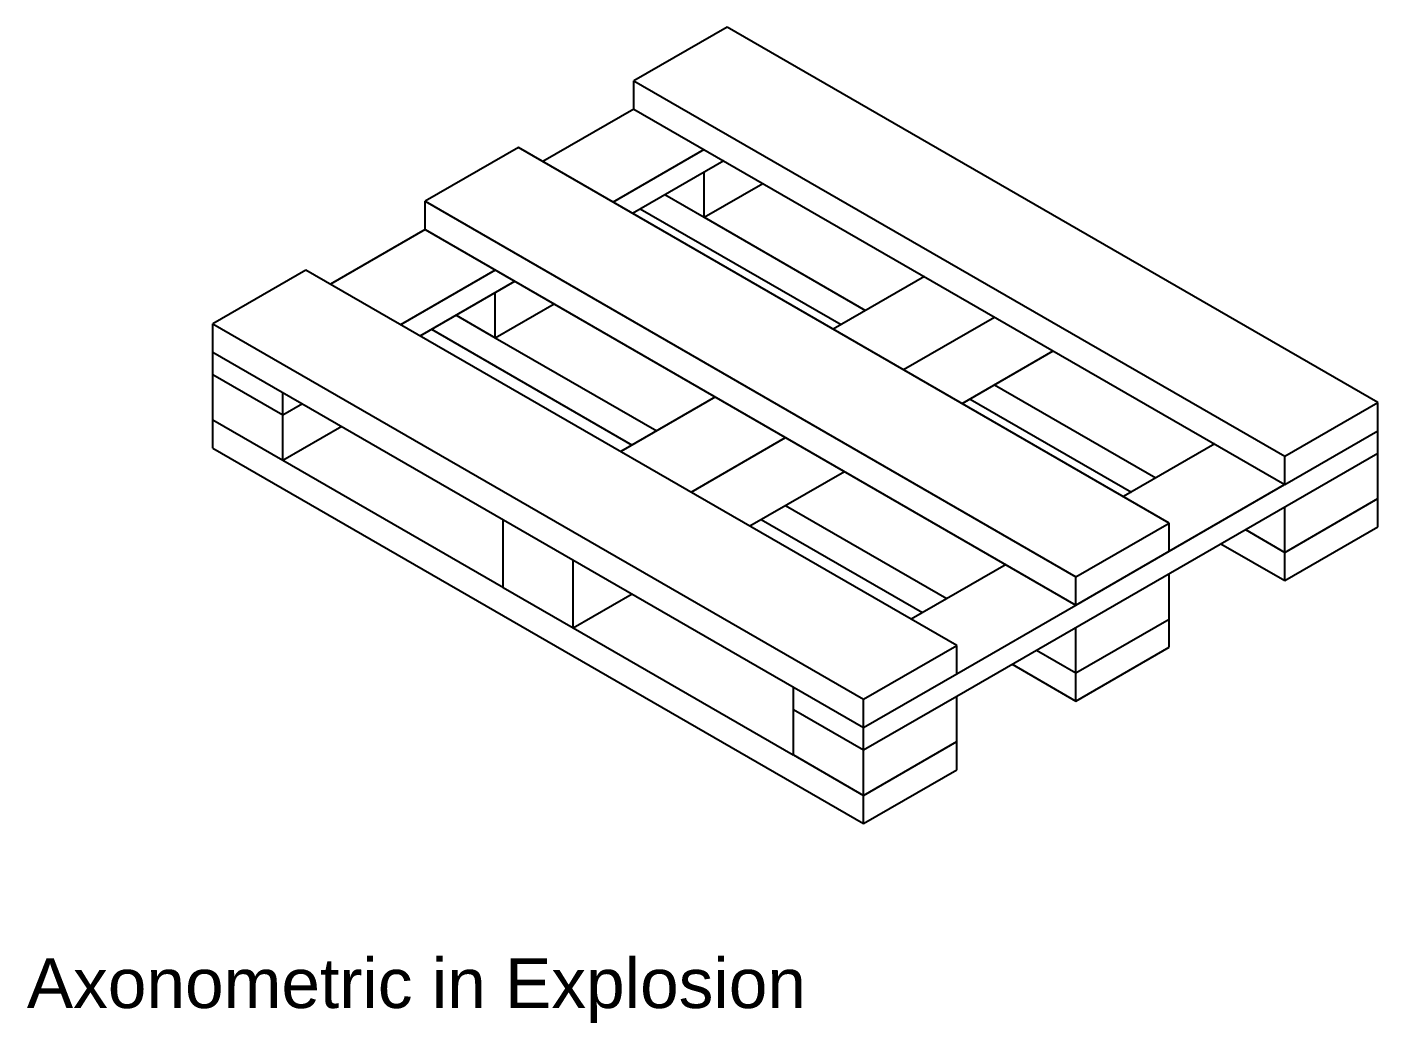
# Model space of a CAD drawing. Header units: millimetres. Extents: x 1.5 to 37.9, y -0.3 to 12.6.
# Drawn here: x 34.556 to 36.53, y 0.715 to 2.172 of the extents above; entities that cross this region are included whole.
import ezdxf

# ---------------------------------------------------------------- set-up
doc = ezdxf.new("R2010")
doc.units = ezdxf.units.MM
doc.layers.add('0.3', color=4, linetype='Continuous', lineweight=20)

msp = doc.modelspace()

# ---------------------------------------------------------------- linework, layer by layer
at = {"layer": '0.3', "lineweight": -3}
for points in [[(35.579, 2.1716), (35.4428, 2.093)], [(36.5301, 1.6226), (35.579, 2.1716)], [(35.4428, 2.093), (36.3939, 1.5439)], [(35.4428, 2.0517), (35.4428, 2.093)], [(35.4428, 2.0517), (35.3098, 1.975)], [(35.4428, 2.0517), (36.3939, 1.5026)], [(35.2739, 1.9955), (35.1377, 1.9168)], [(36.225, 1.4464), (35.2739, 1.9955)], [(35.4122, 1.9156), (35.5458, 1.9928)], [(35.4406, 1.8993), (35.5743, 1.9765)], [(35.5453, 1.8934), (35.5453, 1.9598)], [(35.5453, 1.8934), (35.6313, 1.943)], [(35.1377, 1.9168), (36.0887, 1.3677)], [(35.1377, 1.8756), (35.1377, 1.9168)], [(35.4879, 1.9265), (35.5453, 1.8934)], [(35.4521, 1.906), (35.7455, 1.7366)], [(35.1379, 1.8757), (34.9994, 1.7957)], [(35.1377, 1.8756), (36.0887, 1.3265)], [(35.5453, 1.8934), (35.7812, 1.7572)], [(34.9636, 1.8163), (34.8273, 1.7377)], [(35.9146, 1.2672), (34.9636, 1.8163)], [(35.1021, 1.7366), (35.2403, 1.8164)], [(35.1305, 1.7203), (35.2687, 1.8001)], [(35.8674, 1.8069), (35.734, 1.7299)], [(35.2402, 1.7172), (35.2402, 1.7836)], [(35.2402, 1.7172), (35.3261, 1.7668)], [(34.8273, 1.7377), (35.7784, 1.1886)], [(34.8273, 1.6964), (34.8273, 1.7377)], [(35.1829, 1.7503), (35.2402, 1.7172)], [(35.8367, 1.6709), (35.9697, 1.7476)], [(35.1469, 1.7298), (35.4403, 1.5604)], [(35.2402, 1.7172), (35.4761, 1.581)], [(35.9226, 1.6213), (36.0555, 1.6981)], [(34.8273, 1.6964), (35.7784, 1.1473)], [(34.8273, 1.6637), (34.8273, 1.6964)], [(34.8273, 1.6637), (34.9299, 1.6045)], [(34.8273, 1.5973), (34.8273, 1.6637)], [(35.9696, 1.6484), (36.2055, 1.5123)], [(34.9299, 1.6045), (34.9299, 1.6372)], [(34.9299, 1.6045), (34.9583, 1.6209)], [(35.5621, 1.6307), (35.4237, 1.5508)], [(35.9342, 1.6276), (36.1697, 1.4916)], [(36.3939, 1.5439), (36.5301, 1.6226)], [(36.5301, 1.5813), (36.5301, 1.6226)], [(34.9299, 1.5381), (34.9299, 1.6045)], [(34.8273, 1.556), (34.8273, 1.5973)], [(34.8273, 1.5973), (34.9299, 1.5381)], [(34.9299, 1.5381), (35.0161, 1.5879)], [(36.3939, 1.5026), (36.5301, 1.5813)], [(36.5301, 1.5486), (36.5301, 1.5813)], [(35.5265, 1.4917), (35.6645, 1.5714)], [(36.2917, 1.562), (36.1584, 1.4851)], [(34.8273, 1.556), (35.7784, 1.0069)], [(35.9146, 1.1932), (36.5301, 1.5486)], [(36.3939, 1.5026), (36.3939, 1.5439)], [(36.5301, 1.4822), (36.5301, 1.5486)], [(34.9299, 1.5381), (35.252, 1.3521)], [(35.6123, 1.4422), (35.7503, 1.5218)], [(36.225, 1.4051), (36.3937, 1.5026)], [(36.3939, 1.4035), (36.5301, 1.4822)], [(36.5301, 1.4409), (36.5301, 1.4822)], [(35.6645, 1.4722), (35.9003, 1.3361)], [(36.3939, 1.4035), (36.3939, 1.4699)], [(35.2516, 1.3523), (35.2516, 1.4514)], [(35.6289, 1.4515), (35.8646, 1.3155)], [(36.0887, 1.3677), (36.225, 1.4464)], [(36.225, 1.4051), (36.225, 1.4464)], [(36.3364, 1.4367), (36.3939, 1.4035)], [(36.3939, 1.3622), (36.5301, 1.4409)], [(36.0887, 1.3265), (36.225, 1.4051)], [(36.3006, 1.4161), (36.3939, 1.3622)], [(36.3939, 1.3622), (36.3939, 1.4035)], [(35.3541, 1.2931), (35.3541, 1.3922)], [(35.9866, 1.3859), (35.8481, 1.3059)], [(36.0887, 1.3265), (36.0887, 1.3677)], [(36.225, 1.306), (36.225, 1.3724)], [(35.2516, 1.3523), (35.3541, 1.2931)], [(35.3541, 1.2931), (35.4401, 1.3427)], [(35.9146, 1.226), (36.0887, 1.3265)], [(36.0887, 1.2273), (36.225, 1.306)], [(36.225, 1.2647), (36.225, 1.306)], [(35.3541, 1.2931), (35.6757, 1.1074)], [(36.0887, 1.2273), (36.0887, 1.2937)], [(35.7784, 1.1886), (35.9146, 1.2672)], [(35.9146, 1.226), (35.9146, 1.2672)], [(36.0887, 1.1861), (36.225, 1.2647)], [(36.0312, 1.2605), (36.0887, 1.2273)], [(35.7784, 1.1473), (35.9146, 1.226)], [(35.9955, 1.2399), (36.0887, 1.1861)], [(36.0887, 1.1861), (36.0887, 1.2273)], [(35.6759, 1.1738), (35.6759, 1.2065)], [(35.7784, 1.1146), (35.9146, 1.1932)], [(35.7784, 1.1473), (35.7784, 1.1886)], [(35.9146, 1.1268), (35.9146, 1.1932)], [(35.6759, 1.1074), (35.6759, 1.1738)], [(35.6759, 1.1738), (35.7784, 1.1146)], [(35.7784, 1.1146), (35.7784, 1.1473)], [(35.7784, 1.0482), (35.9146, 1.1268)], [(35.9146, 1.0856), (35.9146, 1.1268)], [(35.6759, 1.1074), (35.7784, 1.0482)], [(35.7784, 1.0482), (35.7784, 1.1146)], [(35.7784, 1.0069), (35.9146, 1.0856)], [(35.7784, 1.0069), (35.7784, 1.0482)]]:
    msp.add_lwpolyline(points, dxfattribs=at)

# ---------------------------------------------------------------- texts
at = {"insert": (34.5557, 0.8098), "char_height": 0.072597, "attachment_point": 1}
msp.add_mtext_dynamic_manual_height_columns('{\\fArial|b0|i0|c0|p34;Axonometric in Explosion }', width=1.3456, gutter_width=0.363, heights=[0], dxfattribs=at)

doc.saveas('drawing.dxf')
